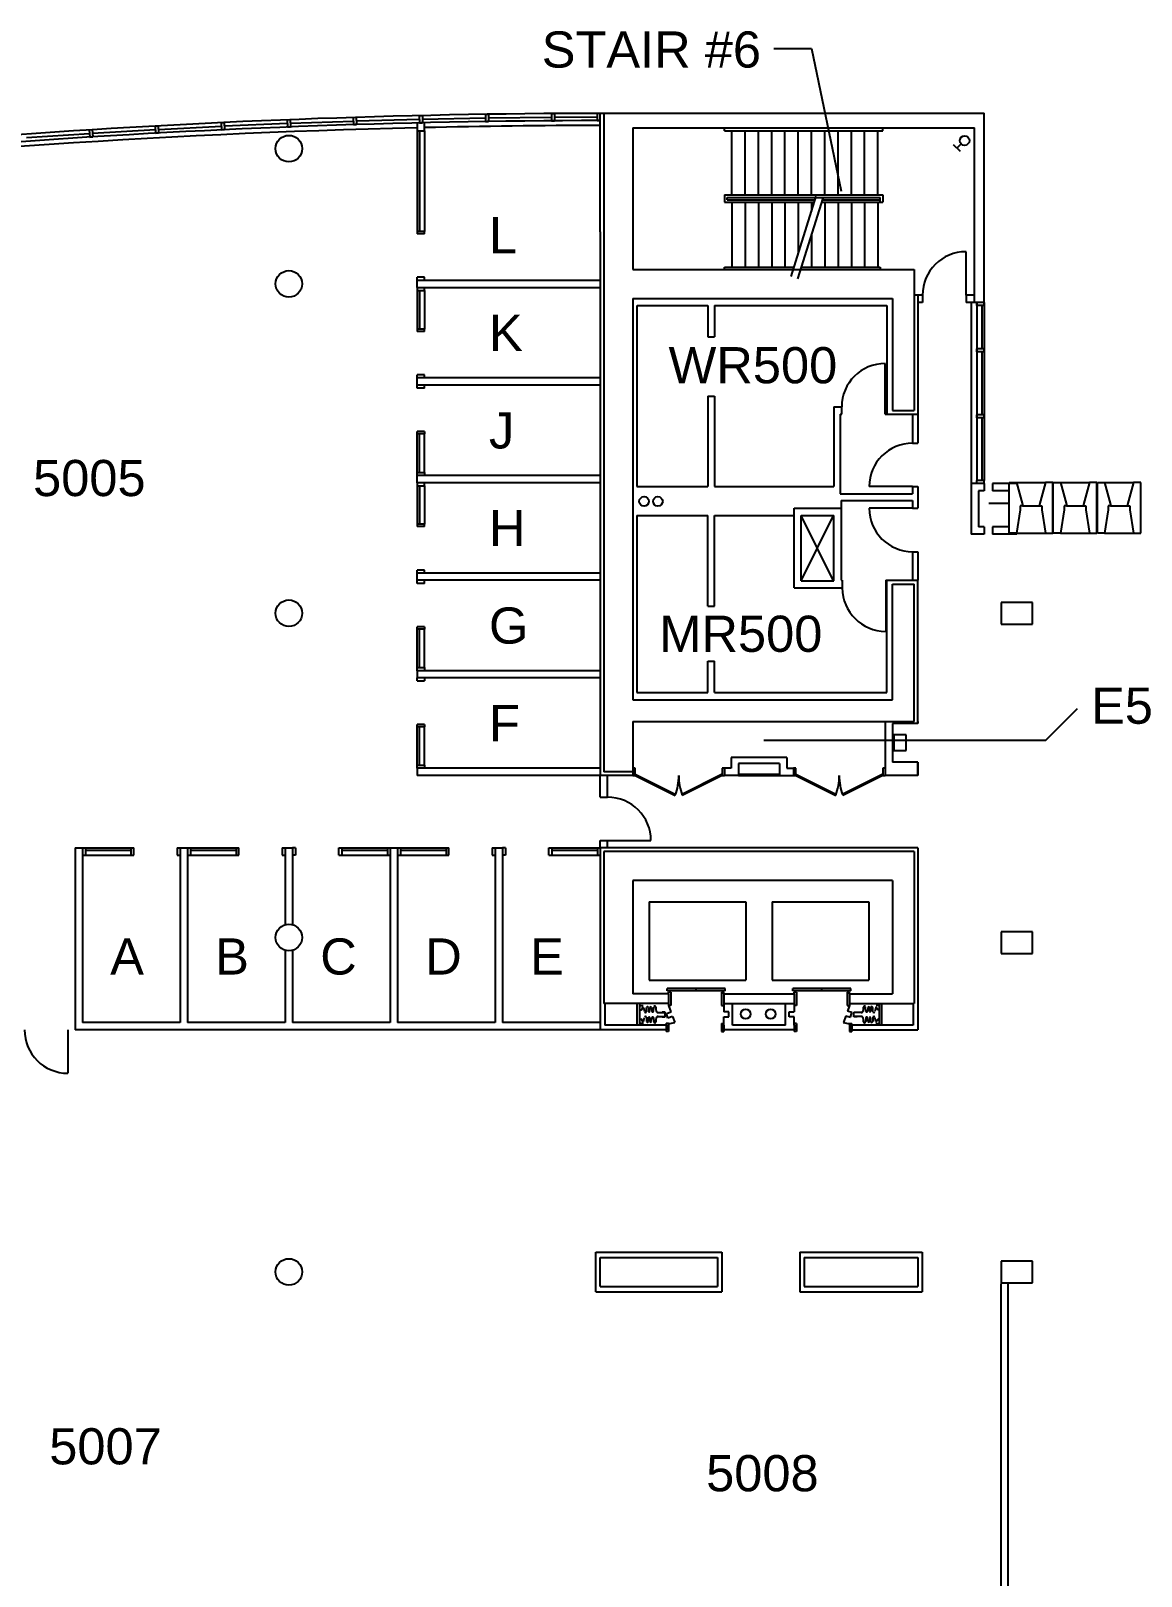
# Model space of a CAD drawing. Header units: inches. Extents: x -186 to 3067, y -16 to 2567.
# Drawn here: x 579 to 1498, y 1286 to 2567 of the extents above; entities that cross this region are included whole.
import ezdxf

# ---------------------------------------------------------------- set-up
doc = ezdxf.new("R2010")
doc.units = ezdxf.units.IN
doc.header["$MEASUREMENT"] = 0
for name, color, linetype in [('A-DOOR', 4, 'Continuous'), ('A-FLOR-HRAL', 4, 'Continuous'), ('A-FLOR-STRS', 4, 'Continuous'), ('A-FLOR-TEXT', 7, 'Continuous'), ('A-FURN', 3, 'Continuous'), ('A-GLAZ', 3, 'Continuous'), ('A-ROOF-OTLN', 6, 'Continuous'), ('A-WALL', 5, 'Continuous'), ('A-WALL-JAMB', 6, 'Continuous'), ('M-EQPM-EVTR', 4, 'Continuous'), ('S-COLS', 6, 'Continuous')]:
    doc.layers.add(name, color=color, linetype=linetype)
doc.styles.get("Standard").update_dxf_attribs({"font": 'arial.ttf'})

msp = doc.modelspace()

# ---------------------------------------------------------------- linework, layer by layer
for p, q in [((1348.7, 2466.9), (1343.1, 2472.6)), ((1349.4, 2473.2), (1345.9, 2469.8))]:
    msp.add_line(p, q)
for centre in [(1352.2, 2476), (1086.7, 2176.9), (1098.1, 2176.9), (1170.8, 1752), (1191.5, 1752)]:
    msp.add_circle(centre, 4)
at = {"layer": 'A-DOOR'}
for p, q in [((1353.4, 2347.9), (1353.4, 2383.9)), ((1286.4, 2255.2), (1286.4, 2291.2)), ((1286.4, 2255.2), (1286.4, 2291.2)), ((1309.2, 2189.2), (1273.2, 2189.2)), ((1309.2, 2189.2), (1273.2, 2189.2)), ((1309.2, 2171.2), (1273.2, 2171.2)), ((1309.2, 2171.2), (1273.2, 2171.2)), ((1286.9, 2105.2), (1286.9, 2069.2)), ((1286.9, 2105.2), (1286.9, 2069.2)), ((1079.4, 1950.8), (1113, 1934.1)), ((1079.4, 1949.7), (1112.5, 1933.2)), ((1151.4, 1950.8), (1117.9, 1934.1)), ((1151.4, 1949.7), (1118.3, 1933.2)), ((1212.4, 1950.8), (1246, 1934.1)), ((1212.4, 1949.7), (1245.5, 1933.2)), ((1284.4, 1950.8), (1250.9, 1934.1)), ((1284.4, 1950.8), (1250.9, 1934.1)), ((1284.4, 1949.7), (1251.3, 1933.2)), ((1284.4, 1949.7), (1251.3, 1933.2)), ((1242.9, 1935.7), (1246, 1934.1)), ((1242.9, 1934.5), (1245.5, 1933.2)), ((1056.4, 1895.7), (1092.4, 1895.7)), ((1153.9, 1773.2), (1105.9, 1773.2)), ((1105.9, 1771.2), (1105.9, 1773.2)), ((1153.9, 1771.2), (1105.9, 1771.2)), ((1129.9, 1771.2), (1129.9, 1773.2)), ((1153.9, 1771.2), (1153.9, 1773.2)), ((1209.9, 1771.2), (1209.9, 1773.2)), ((1257.9, 1773.2), (1209.9, 1773.2)), ((1257.9, 1771.2), (1209.9, 1771.2)), ((1233.9, 1771.2), (1233.9, 1773.2)), ((1257.9, 1773.2), (1242.9, 1773.2)), ((1257.9, 1771.2), (1242.9, 1771.2)), ((1257.9, 1771.2), (1257.9, 1773.2)), ((1257.9, 1771.2), (1257.9, 1773.2)), ((1106.9, 1759.2), (1108.9, 1753.7)), ((1256.9, 1759.2), (1255.2, 1754.4)), ((1256.9, 1759.2), (1255.2, 1754.4)), ((1105.3, 1752.5), (1109.1, 1753.7)), ((1106.5, 1748.7), (1105.3, 1752.5)), ((1110.3, 1749.9), (1106.5, 1748.7)), ((1110.3, 1749.9), (1112.1, 1745)), ((1253.8, 1750.6), (1251.8, 1745)), ((1253.8, 1750.6), (1251.8, 1745)), ((1253.8, 1750.6), (1257.6, 1749.4)), ((1253.8, 1750.6), (1257.6, 1749.4)), ((1258.9, 1753.2), (1255.1, 1754.4)), ((1258.9, 1753.2), (1255.1, 1754.4)), ((1257.6, 1749.4), (1258.9, 1753.2)), ((1257.6, 1749.4), (1258.9, 1753.2)), ((609.4, 1738.9), (609.4, 1702.9))]:
    msp.add_line(p, q, dxfattribs=at)
for centre, radius, start, end in [((1353.4, 2347.9), 36, 90, 180), ((1286.4, 2255.2), 36, 90, 180), ((1286.4, 2255.2), 36, 90, 180), ((1309.2, 2189.2), 36, 90, 180), ((1309.2, 2189.2), 36, 90, 180), ((1309.2, 2171.2), 36, 180, 270), ((1309.2, 2171.2), 36, 180, 270), ((1286.9, 2105.2), 36, 180, 270), ((1286.9, 2105.2), 36, 180, 270), ((1067.4, 1949.7), 48, 340, 0), ((1163.4, 1949.7), 48, 180, 200), ((1200.4, 1949.7), 48, 340, 0), ((1200.4, 1949.7), 48, 340, 0), ((1296.4, 1949.7), 48, 180, 200), ((1296.4, 1949.7), 48, 180, 200), ((1056.4, 1895.7), 36, 0, 90), ((1106.9, 1760.2), 16, 270, 288.7751), ((1256.9, 1760.2), 16, 251.2249, 270), ((1256.9, 1760.2), 16, 251.2249, 270), ((609.4, 1738.9), 36, 180, 270)]:
    msp.add_arc(centre, radius, start, end, dxfattribs=at)
at = {"layer": 'A-FLOR-HRAL'}
for p, q in [((1153.4, 2484.2), (1153.4, 2486.7)), ((1284.4, 2484.2), (1284.4, 2486.2)), ((1284.4, 2484.2), (1284.4, 2486.2)), ((1153.4, 2484.2), (1284.4, 2484.2)), ((1242.9, 2484.2), (1284.4, 2484.2)), ((1153.4, 2430.9), (1284.4, 2430.9)), ((1153.4, 2430.9), (1153.4, 2424.9)), ((1153.4, 2424.9), (1227.7, 2424.9)), ((1155.4, 2428.9), (1282.4, 2428.9)), ((1155.4, 2426.9), (1155.4, 2428.9)), ((1155.4, 2426.9), (1228.3, 2426.9)), ((1234, 2424.9), (1284.4, 2424.9)), ((1234.6, 2426.9), (1282.4, 2426.9)), ((1242.9, 2430.9), (1284.4, 2430.9)), ((1242.9, 2428.9), (1282.4, 2428.9)), ((1282.4, 2424.9), (1282.4, 2428.9)), ((1282.4, 2424.9), (1282.4, 2428.9)), ((1284.4, 2430.9), (1284.4, 2424.9)), ((1284.4, 2430.9), (1284.4, 2424.9)), ((1153.4, 2371.2), (1210.9, 2371.2)), ((1153.4, 2369.2), (1153.4, 2371.2)), ((1217.2, 2371.2), (1282.4, 2371.2)), ((1242.9, 2371.2), (1282.4, 2371.2)), ((1282.4, 2371.2), (1282.4, 2369.2)), ((1282.4, 2371.2), (1282.4, 2369.2))]:
    msp.add_line(p, q, dxfattribs=at)
at = {"layer": 'A-FLOR-STRS'}
for p, q in [((1159.4, 2430.9), (1159.4, 2484.2)), ((1170.4, 2430.9), (1170.4, 2484.2)), ((1181.4, 2430.9), (1181.4, 2484.2)), ((1192.4, 2430.9), (1192.4, 2484.2)), ((1203.4, 2430.9), (1203.4, 2484.2)), ((1214.4, 2430.9), (1214.4, 2484.2)), ((1225.4, 2430.9), (1225.4, 2484.2)), ((1236.4, 2430.9), (1236.4, 2484.2)), ((1247.4, 2430.9), (1247.4, 2484.2)), ((1247.4, 2430.9), (1247.4, 2484.2)), ((1258.4, 2430.9), (1258.4, 2484.2)), ((1258.4, 2430.9), (1258.4, 2484.2)), ((1269.4, 2430.9), (1269.4, 2484.2)), ((1269.4, 2430.9), (1269.4, 2484.2)), ((1280.4, 2430.9), (1280.4, 2484.2)), ((1280.4, 2430.9), (1280.4, 2484.2)), ((1159.4, 2424.9), (1159.4, 2371.7)), ((1170.4, 2424.9), (1170.4, 2371.7)), ((1181.4, 2424.9), (1181.4, 2371.7)), ((1192.4, 2424.9), (1192.4, 2371.7)), ((1203.4, 2424.9), (1203.4, 2371.2)), ((1208.5, 2363.3), (1229.3, 2430)), ((1214.2, 2361.5), (1235, 2428.2)), ((1214.4, 2424.9), (1214.4, 2382.3)), ((1225.4, 2424.9), (1225.4, 2417.6)), ((1236.4, 2424.9), (1236.4, 2371.7)), ((1247.4, 2424.9), (1247.4, 2371.7)), ((1247.4, 2424.9), (1247.4, 2371.7)), ((1258.4, 2424.9), (1258.4, 2371.7)), ((1258.4, 2424.9), (1258.4, 2371.7)), ((1269.4, 2424.9), (1269.4, 2371.7)), ((1269.4, 2424.9), (1269.4, 2371.7)), ((1280.4, 2424.9), (1280.4, 2371.7)), ((1280.4, 2424.9), (1280.4, 2371.7)), ((1225.4, 2397.5), (1225.4, 2371.7))]:
    msp.add_line(p, q, dxfattribs=at)
at = {"layer": 'A-FLOR-TEXT'}
for p, q in [((1194.2, 2552.2), (1225.4, 2552.2)), ((1225.4, 2552.2), (1249.9, 2434.2)), ((1419.5, 1978.9), (1445.9, 2005.2)), ((1186, 1978.9), (1419.5, 1978.9))]:
    msp.add_line(p, q, dxfattribs=at)
at = {"layer": 'A-FURN'}
for p, q in [((1293.5, 1983.4), (1293.5, 1970.5)), ((1303.7, 1983.4), (1293.5, 1983.4)), ((1303.7, 1970.5), (1303.7, 1983.4)), ((1293.5, 1970.5), (1303.7, 1970.5))]:
    msp.add_line(p, q, dxfattribs=at)
at = {"layer": 'A-GLAZ'}
for p, q in [((629.7, 2482.1), (681.8, 2485.2)), ((684.3, 2485.3), (736.5, 2487.9)), ((739, 2488.1), (791.2, 2490.3)), ((793.7, 2490.4), (845.9, 2492.2)), ((848.4, 2492.3), (900.6, 2493.7)), ((903.1, 2493.8), (955.3, 2494.8)), ((957.8, 2494.8), (1010.1, 2495.5)), ((1012.6, 2495.5), (1047.9, 2495.7)), ((575, 2478.5), (627.2, 2481.9)), ((898.7, 2484.1), (898.7, 2400.7)), ((900.7, 2484.1), (900.7, 2400.7)), ((904.7, 2484.1), (904.7, 2400.7)), ((898.7, 2351.7), (898.7, 2319.8)), ((900.7, 2351.7), (900.7, 2319.8)), ((904.7, 2351.7), (904.7, 2319.8)), ((1357.8, 2341.9), (1357.8, 2191.7)), ((1362.4, 2341.9), (1362.4, 2194.2)), ((1362.4, 2341.9), (1362.4, 2194.2)), ((1366.4, 2339.4), (1366.4, 2303.4)), ((1368.4, 2341.9), (1368.4, 2194.2)), ((1368.4, 2341.9), (1368.4, 2194.2)), ((1366.4, 2300.9), (1366.4, 2248.8)), ((1366.4, 2300.9), (1366.4, 2248.8)), ((1366.4, 2246.3), (1366.4, 2194.2)), ((1366.4, 2246.3), (1366.4, 2194.2)), ((898.7, 2200.9), (898.7, 2232.8)), ((900.7, 2200.9), (900.7, 2232.8)), ((904.7, 2200.9), (904.7, 2232.8)), ((898.7, 2189.9), (898.7, 2158)), ((900.7, 2189.9), (900.7, 2158)), ((904.7, 2189.9), (904.7, 2158)), ((1372.4, 2175.5), (1389.2, 2175.5)), ((1400.2, 2173.3), (1414.2, 2173.3)), ((1436.7, 2173.3), (1450.7, 2173.3)), ((1473.2, 2173.3), (1487.2, 2173.3)), ((898.7, 2039.1), (898.7, 2071)), ((900.7, 2039.1), (900.7, 2071)), ((904.7, 2039.1), (904.7, 2071)), ((898.7, 1958.2), (898.7, 1990.1)), ((900.7, 1958.2), (900.7, 1990.1)), ((904.7, 1958.2), (904.7, 1990.1)), ((623.9, 1889.7), (661.9, 1889.7)), ((623.9, 1887.7), (661.9, 1887.7)), ((623.9, 1883.7), (661.9, 1883.7)), ((710.9, 1889.7), (748.9, 1889.7)), ((710.9, 1887.7), (748.9, 1887.7)), ((710.9, 1883.7), (748.9, 1883.7)), ((836.4, 1889.7), (874.4, 1889.7)), ((836.4, 1887.7), (874.4, 1887.7)), ((836.4, 1883.7), (874.4, 1883.7)), ((884.9, 1889.7), (922.9, 1889.7)), ((884.9, 1887.7), (922.9, 1887.7)), ((884.9, 1883.7), (922.9, 1883.7)), ((1010.4, 1889.7), (1048.4, 1889.7)), ((1010.4, 1887.7), (1048.4, 1887.7)), ((1010.4, 1883.7), (1048.4, 1883.7))]:
    msp.add_line(p, q, dxfattribs=at)
for radius, start, end in [(7004.8, 90.12269, 98.28531), (6998.8, 90.1228, 98.30558), (6994.8, 91.3656, 96.69924), (6994.8, 90.1228, 91.31644)]:
    msp.add_arc((1065.4, -4506.2), radius, start, end, dxfattribs=at)
at = {"layer": 'A-ROOF-OTLN'}
for p, q in [((1164.9, 1950.7), (1198.9, 1950.7)), ((1164.9, 1949.7), (1198.9, 1949.7))]:
    msp.add_line(p, q, dxfattribs=at)
at = {"layer": 'A-WALL'}
for p, q in [((1050.4, 2400.3), (1050.4, 2498.7)), ((1050.4, 2498.7), (1368.4, 2498.7)), ((1053.4, 2498.7), (1053.4, 2400.3)), ((1368.4, 2341.9), (1368.4, 2498.7)), ((1077.4, 2486.7), (1077.4, 2369.2)), ((1077.4, 2486.7), (1360.4, 2486.7)), ((1360.4, 2341.9), (1360.4, 2486.7)), ((1050.4, 2400.3), (1050.4, 1949.7)), ((1053.4, 2400.3), (1053.4, 1952.7)), ((898.7, 2354.2), (898.7, 2360.2)), ((898.7, 2360.2), (1050.4, 2360.2)), ((1077.4, 2369.2), (1310.4, 2369.2)), ((1077.4, 2369.2), (1310.4, 2369.2)), ((1310.4, 2369.2), (1310.4, 2347.9)), ((1310.4, 2369.2), (1310.4, 2347.9)), ((1310.4, 2369.2), (1310.4, 2347.9)), ((1310.4, 2369.2), (1310.4, 2347.9)), ((898.7, 2354.2), (1050.4, 2354.2)), ((1077.4, 2345.2), (1292.4, 2345.2)), ((1077.4, 2345.2), (1077.4, 2012.4)), ((1292.4, 2345.2), (1292.4, 2252.4)), ((1292.4, 2345.2), (1292.4, 2252.4)), ((1310.4, 2347.9), (1310.4, 2252.4)), ((1317.4, 2347.9), (1310.4, 2347.9)), ((1310.4, 2347.9), (1310.4, 2252.4)), ((1313.4, 2347.9), (1313.4, 2249.2)), ((1313.4, 2347.9), (1313.4, 2249.2)), ((1317.4, 2347.9), (1317.4, 2341.9)), ((1360.4, 2347.9), (1353.4, 2347.9)), ((1353.4, 2347.9), (1353.4, 2341.9)), ((1080.7, 2339.2), (1080.7, 2189.2)), ((1080.9, 2339.2), (1139.4, 2339.2)), ((1139.4, 2339.2), (1139.4, 2313.2)), ((1144.9, 2339.2), (1287.9, 2339.2)), ((1144.9, 2339.2), (1144.9, 2313.2)), ((1287.9, 2339.2), (1287.9, 2249.2)), ((1287.9, 2339.2), (1287.9, 2249.2)), ((1317.4, 2341.9), (1313.4, 2341.9)), ((1360.4, 2341.9), (1353.4, 2341.9)), ((1368.4, 2341.9), (1360.4, 2341.9)), ((1139.4, 2313.2), (1144.9, 2313.2)), ((898.7, 2273.3), (898.7, 2279.3)), ((1050.4, 2279.3), (898.7, 2279.3)), ((1050.4, 2273.3), (898.7, 2273.3)), ((1139.4, 2264.2), (1139.4, 2189.2)), ((1139.4, 2264.2), (1144.9, 2264.2)), ((1144.9, 2264.2), (1144.9, 2189.2)), ((1243.9, 2255.2), (1243.9, 2189.2)), ((1243.9, 2255.2), (1250.2, 2255.2)), ((1250.4, 2249.2), (1250.4, 2255.2)), ((1249.2, 2249.2), (1249.2, 2183.2)), ((1249.2, 2249.2), (1250.4, 2249.2)), ((1287.9, 2249.2), (1313.4, 2249.2)), ((1287.9, 2249.2), (1313.4, 2249.2)), ((1292.4, 2252.4), (1310.4, 2252.4)), ((1292.4, 2252.4), (1310.4, 2252.4)), ((1309.2, 2249.2), (1309.2, 2225.2)), ((1313.4, 2249.2), (1313.4, 2225.2)), ((1309.2, 2225.2), (1313.4, 2225.2)), ((898.7, 2192.4), (898.7, 2198.4)), ((1050.4, 2198.4), (898.7, 2198.4)), ((1050.4, 2192.4), (898.7, 2192.4)), ((1368.4, 2191.7), (1357.8, 2191.7)), ((1357.8, 2191.7), (1357.8, 2149.7)), ((1368.4, 2191.7), (1368.4, 2185.7)), ((1368.4, 2191.7), (1368.4, 2187.7)), ((1375.4, 2191.7), (1375.4, 2185.7)), ((1395.4, 2191.7), (1375.4, 2191.7)), ((1389.2, 2150.7), (1389.2, 2192.7)), ((1389.2, 2192.7), (1395.2, 2192.7)), ((1395.2, 2192.7), (1419.2, 2192.7)), ((1395.2, 2192.7), (1400.2, 2174.3)), ((1419.2, 2192.7), (1414.2, 2174.3)), ((1425.2, 2192.7), (1419.2, 2192.7)), ((1425.2, 2150.7), (1425.2, 2192.7)), ((1425.7, 2192.7), (1431.7, 2192.7)), ((1425.7, 2150.7), (1425.7, 2192.7)), ((1431.7, 2192.7), (1436.7, 2174.3)), ((1431.7, 2192.7), (1455.7, 2192.7)), ((1455.7, 2192.7), (1450.7, 2174.3)), ((1461.7, 2192.7), (1455.7, 2192.7)), ((1461.7, 2150.7), (1461.7, 2192.7)), ((1462.2, 2192.7), (1468.2, 2192.7)), ((1462.2, 2150.7), (1462.2, 2192.7)), ((1468.2, 2192.7), (1473.2, 2174.3)), ((1468.2, 2192.7), (1492.2, 2192.7)), ((1492.2, 2192.7), (1487.2, 2174.3)), ((1498.2, 2192.7), (1492.2, 2192.7)), ((1498.2, 2150.7), (1498.2, 2192.7)), ((1080.7, 2189.2), (1139.4, 2189.2)), ((1144.9, 2189.2), (1243.9, 2189.2)), ((1242.9, 2189.2), (1243.9, 2189.2)), ((1249.2, 2183.2), (1309.2, 2183.2)), ((1249.9, 2177.7), (1249.9, 2111.7)), ((1249.9, 2177.7), (1309.2, 2177.7)), ((1309.2, 2189.2), (1309.2, 2183.2)), ((1309.2, 2189.2), (1313.4, 2189.2)), ((1309.2, 2177.7), (1309.2, 2171.2)), ((1313.4, 2189.2), (1313.4, 2171.2)), ((1368.4, 2185.7), (1363.8, 2185.7)), ((1363.8, 2185.7), (1363.8, 2155.7)), ((1389.2, 2185.7), (1375.4, 2185.7)), ((1080.7, 2165.2), (1080.7, 2018.4)), ((1080.7, 2165.2), (1139.4, 2165.2)), ((1139.4, 2090.2), (1139.4, 2165.2)), ((1144.9, 2165.2), (1210.9, 2165.2)), ((1144.9, 2090.2), (1144.9, 2165.2)), ((1210.9, 2165.2), (1210.9, 2171.2)), ((1210.9, 2171.2), (1249.9, 2171.2)), ((1210.9, 2105.2), (1210.9, 2165.2)), ((1216.9, 2165.2), (1243.9, 2165.2)), ((1216.9, 2111.2), (1216.9, 2165.2)), ((1242.9, 2171.2), (1249.9, 2171.2)), ((1242.9, 2165.2), (1243.9, 2165.2)), ((1243.9, 2111.2), (1243.9, 2165.2)), ((1309.2, 2171.2), (1313.4, 2171.2)), ((1398.2, 2170), (1395.2, 2150.7)), ((1398.2, 2173.3), (1398.2, 2170)), ((1400.2, 2173.3), (1398.2, 2173.3)), ((1400.2, 2174.3), (1400.2, 2173.3)), ((1414.2, 2174.3), (1414.2, 2173.3)), ((1414.2, 2173.3), (1416.2, 2173.3)), ((1416.2, 2173.3), (1416.2, 2170)), ((1416.2, 2170), (1419.2, 2150.7)), ((1434.7, 2170), (1431.7, 2150.7)), ((1436.7, 2173.3), (1434.7, 2173.3)), ((1434.7, 2173.3), (1434.7, 2170)), ((1436.7, 2174.3), (1436.7, 2173.3)), ((1450.7, 2174.3), (1450.7, 2173.3)), ((1450.7, 2173.3), (1452.7, 2173.3)), ((1452.7, 2173.3), (1452.7, 2170)), ((1452.7, 2170), (1455.7, 2150.7)), ((1471.2, 2170), (1468.2, 2150.7)), ((1473.2, 2173.3), (1471.2, 2173.3)), ((1471.2, 2173.3), (1471.2, 2170)), ((1473.2, 2174.3), (1473.2, 2173.3)), ((1487.2, 2174.3), (1487.2, 2173.3)), ((1487.2, 2173.3), (1489.2, 2173.3)), ((1489.2, 2173.3), (1489.2, 2170)), ((1489.2, 2170), (1492.2, 2150.7)), ((1368.4, 2155.7), (1363.8, 2155.7)), ((1368.4, 2155.7), (1368.4, 2149.7)), ((1375.4, 2155.7), (1375.4, 2149.7)), ((1389.2, 2155.7), (1375.4, 2155.7)), ((1368.4, 2149.7), (1357.8, 2149.7)), ((1395.4, 2149.7), (1375.4, 2149.7)), ((1395.2, 2150.7), (1389.2, 2150.7)), ((1395.2, 2150.7), (1419.2, 2150.7)), ((1419.2, 2150.7), (1425.2, 2150.7)), ((1431.7, 2150.7), (1425.7, 2150.7)), ((1431.7, 2150.7), (1455.7, 2150.7)), ((1455.7, 2150.7), (1461.7, 2150.7)), ((1468.2, 2150.7), (1462.2, 2150.7)), ((1468.2, 2150.7), (1492.2, 2150.7)), ((1492.2, 2150.7), (1498.2, 2150.7)), ((1309.2, 2135.2), (1309.2, 2111.7)), ((1309.2, 2135.2), (1313.4, 2135.2)), ((1313.4, 2135.2), (1313.4, 2111.7)), ((898.7, 2111.5), (898.7, 2117.5)), ((1050.4, 2117.5), (898.7, 2117.5)), ((1050.4, 2111.5), (898.7, 2111.5)), ((1210.9, 2105.2), (1250.9, 2105.2)), ((1216.9, 2111.2), (1243.9, 2111.2)), ((1242.9, 2111.2), (1243.9, 2111.2)), ((1242.9, 2105.2), (1250.9, 2105.2)), ((1249.9, 2111.7), (1250.9, 2111.7)), ((1250.9, 2111.7), (1250.9, 2105.2)), ((1286.9, 2111.7), (1287.9, 2111.7)), ((1286.9, 2111.7), (1286.9, 2105.2)), ((1286.9, 2105.2), (1287.9, 2105.2)), ((1287.9, 2018.4), (1287.9, 2111.7)), ((1287.9, 2111.7), (1313.4, 2111.7)), ((1287.9, 2111.7), (1313.4, 2111.7)), ((1287.9, 2018.4), (1287.9, 2111.7)), ((1292.4, 2108.4), (1310.4, 2108.4)), ((1292.4, 2012.4), (1292.4, 2108.4)), ((1292.4, 2108.4), (1310.4, 2108.4)), ((1292.4, 2012.4), (1292.4, 2108.4)), ((1310.4, 1994.4), (1310.4, 2108.4)), ((1310.4, 1994.4), (1310.4, 2108.4)), ((1313.4, 1992.9), (1313.4, 2111.7)), ((1313.4, 1992.9), (1313.4, 2111.7)), ((1139.4, 2090.2), (1144.9, 2090.2)), ((898.7, 2036.6), (898.7, 2030.6)), ((1050.4, 2036.6), (898.7, 2036.6)), ((1139.4, 2018.4), (1139.4, 2044.4)), ((1139.4, 2044.4), (1144.9, 2044.4)), ((1144.9, 2018.4), (1144.9, 2044.4)), ((1050.4, 2030.6), (898.7, 2030.6)), ((1077.4, 2012.4), (1292.4, 2012.4)), ((1080.7, 2018.4), (1139.4, 2018.4)), ((1144.9, 2018.4), (1287.9, 2018.4)), ((1077.4, 1994.4), (1077.4, 1949.7)), ((1077.4, 1994.4), (1286.4, 1994.4)), ((1286.4, 1994.4), (1310.4, 1994.4)), ((1286.4, 1994.4), (1286.4, 1949.7)), ((1286.4, 1994.4), (1286.4, 1949.7)), ((1286.4, 1994.4), (1310.4, 1994.4)), ((1292.4, 1992.9), (1292.4, 1960.9)), ((1313.4, 1992.9), (1292.4, 1992.9)), ((1313.4, 1992.9), (1292.4, 1992.9)), ((1292.4, 1992.9), (1292.4, 1960.9)), ((1313.4, 1994.4), (1313.4, 1992.9)), ((1313.4, 1994.4), (1313.4, 1992.9)), ((1204.9, 1964.7), (1158.9, 1964.7)), ((1158.9, 1964.7), (1158.9, 1955.7)), ((1198.9, 1959.7), (1164.9, 1959.7)), ((1164.9, 1959.7), (1164.9, 1949.7)), ((1198.9, 1959.7), (1198.9, 1949.7)), ((1204.9, 1964.7), (1204.9, 1955.7)), ((1313.4, 1960.9), (1292.4, 1960.9)), ((1313.4, 1960.9), (1292.4, 1960.9)), ((1313.4, 1949.7), (1313.4, 1960.9)), ((1313.4, 1960.9), (1313.4, 1949.7)), ((1313.4, 1960.9), (1313.4, 1949.7)), ((1313.4, 1949.7), (1313.4, 1960.9)), ((898.7, 1955.7), (898.7, 1949.7)), ((1050.4, 1955.7), (898.7, 1955.7)), ((1050.4, 1949.7), (898.7, 1949.7)), ((1077.4, 1949.7), (1050.4, 1949.7)), ((1050.4, 1931.7), (1050.4, 1949.7)), ((1077.4, 1952.7), (1053.4, 1952.7)), ((1056.4, 1931.7), (1056.4, 1949.7)), ((1153.4, 1955.7), (1153.4, 1949.7)), ((1158.9, 1955.7), (1153.4, 1955.7)), ((1164.9, 1949.7), (1153.4, 1949.7)), ((1198.9, 1949.7), (1210.4, 1949.7)), ((1204.9, 1955.7), (1210.4, 1955.7)), ((1210.4, 1955.7), (1210.4, 1949.7)), ((1313.4, 1949.7), (1286.4, 1949.7)), ((1313.4, 1949.7), (1286.4, 1949.7)), ((1050.4, 1931.7), (1056.4, 1931.7)), ((1050.4, 1895.7), (1056.4, 1895.7)), ((1050.4, 1889.7), (1050.4, 1895.7)), ((1056.4, 1889.7), (1056.4, 1895.7)), ((615.4, 1889.7), (621.4, 1889.7)), ((615.4, 1889.7), (615.4, 1738.9)), ((621.4, 1889.7), (621.4, 1744.9)), ((702.4, 1889.7), (708.4, 1889.7)), ((702.4, 1889.7), (702.4, 1744.9)), ((708.4, 1889.7), (708.4, 1744.9)), ((789.4, 1889.7), (795.4, 1889.7)), ((789.4, 1889.7), (789.4, 1826)), ((795.4, 1889.7), (795.4, 1826)), ((876.4, 1889.7), (882.4, 1889.7)), ((876.4, 1889.7), (876.4, 1744.9)), ((882.4, 1889.7), (882.4, 1744.9)), ((963.4, 1889.7), (969.4, 1889.7)), ((963.4, 1889.7), (963.4, 1744.9)), ((969.4, 1889.7), (969.4, 1744.9)), ((1050.4, 1889.7), (1050.4, 1738.9)), ((1313.4, 1889.7), (1050.4, 1889.7)), ((1310.4, 1886.7), (1053.4, 1886.7)), ((1053.4, 1886.7), (1053.4, 1760.7)), ((1310.4, 1886.7), (1310.4, 1760.7)), ((1310.4, 1886.7), (1310.4, 1760.7)), ((1313.4, 1889.7), (1313.4, 1738.9)), ((1313.4, 1889.7), (1313.4, 1738.9)), ((1292.4, 1862.7), (1077.4, 1862.7)), ((1077.4, 1862.7), (1077.4, 1768.7)), ((1292.4, 1862.7), (1292.4, 1768.7)), ((1292.4, 1862.7), (1292.4, 1768.7)), ((789.4, 1804.8), (789.4, 1744.9)), ((795.4, 1804.8), (795.4, 1744.9)), ((1106.9, 1768.7), (1077.4, 1768.7)), ((1108.9, 1770.2), (1106.9, 1770.2)), ((1106.9, 1768.7), (1106.9, 1770.2)), ((1106.9, 1768.7), (1106.9, 1760.7)), ((1108.9, 1770.2), (1108.9, 1759.2)), ((1150.9, 1770.2), (1150.9, 1759.2)), ((1150.9, 1770.2), (1152.9, 1770.2)), ((1152.9, 1768.7), (1152.9, 1770.2)), ((1152.9, 1768.7), (1210.9, 1768.7)), ((1152.9, 1768.7), (1152.9, 1760.7)), ((1210.9, 1768.7), (1210.9, 1770.2)), ((1212.9, 1770.2), (1210.9, 1770.2)), ((1210.9, 1768.7), (1210.9, 1760.7)), ((1212.9, 1770.2), (1212.9, 1759.2)), ((1254.9, 1770.2), (1256.9, 1770.2)), ((1254.9, 1770.2), (1254.9, 1759.2)), ((1254.9, 1770.2), (1254.9, 1759.2)), ((1254.9, 1770.2), (1256.9, 1770.2)), ((1256.9, 1768.7), (1256.9, 1770.2)), ((1256.9, 1768.7), (1256.9, 1770.2)), ((1256.9, 1768.7), (1292.4, 1768.7)), ((1256.9, 1768.7), (1256.9, 1760.7)), ((1256.9, 1768.7), (1256.9, 1760.7)), ((1256.9, 1768.7), (1292.4, 1768.7)), ((1106.9, 1760.7), (1053.4, 1760.7)), ((1054.2, 1760.7), (1054.2, 1742.7)), ((1081.1, 1742.7), (1081.1, 1760.7)), ((1083.1, 1742.7), (1083.1, 1760.7)), ((1083.1, 1759), (1085.9, 1759)), ((1083.1, 1755.4), (1084.4, 1755.6)), ((1086.3, 1757.3), (1087.1, 1754)), ((1088.6, 1753.9), (1088.8, 1757.4)), ((1090.3, 1757.3), (1090.4, 1754.4)), ((1091.4, 1754.1), (1091.6, 1757.2)), ((1092.9, 1757.4), (1093.2, 1754.2)), ((1094.4, 1754.2), (1094.9, 1757.8)), ((1106.9, 1760.7), (1106.9, 1759.2)), ((1108.9, 1759.2), (1106.9, 1759.2)), ((1150.9, 1759.2), (1152.9, 1759.2)), ((1152.9, 1760.7), (1210.9, 1760.7)), ((1152.9, 1760.7), (1152.9, 1759.2)), ((1152.9, 1759.2), (1152.9, 1753.7)), ((1159.9, 1742.7), (1159.9, 1760.7)), ((1203.9, 1742.7), (1203.9, 1760.7)), ((1210.9, 1760.7), (1210.9, 1759.2)), ((1210.9, 1759.2), (1210.9, 1753.7)), ((1212.9, 1759.2), (1210.9, 1759.2)), ((1254.9, 1759.2), (1256.9, 1759.2)), ((1256.9, 1760.7), (1310.4, 1760.7)), ((1256.9, 1760.7), (1256.9, 1759.2)), ((1256.9, 1760.7), (1256.9, 1759.2)), ((1256.9, 1760.7), (1310.4, 1760.7)), ((1270.5, 1754.2), (1270, 1757.8)), ((1270.5, 1754.2), (1270, 1757.8)), ((1272, 1757.4), (1271.7, 1754.2)), ((1272, 1757.4), (1271.7, 1754.2)), ((1273.4, 1754.1), (1273.3, 1757.2)), ((1273.4, 1754.1), (1273.3, 1757.2)), ((1274.6, 1757.3), (1274.5, 1754.4)), ((1274.6, 1757.3), (1274.5, 1754.4)), ((1276.3, 1753.9), (1276.1, 1757.4)), ((1276.3, 1753.9), (1276.1, 1757.4)), ((1278.6, 1757.3), (1277.8, 1754)), ((1278.6, 1757.3), (1277.8, 1754)), ((1281.7, 1759), (1279, 1759)), ((1281.7, 1759), (1279, 1759)), ((1281.7, 1755.4), (1280.5, 1755.6)), ((1281.7, 1755.4), (1280.5, 1755.6)), ((1281.7, 1742.7), (1281.7, 1760.7)), ((1281.7, 1742.7), (1281.7, 1760.7)), ((1283.7, 1742.7), (1283.7, 1760.7)), ((1283.7, 1742.7), (1283.7, 1760.7)), ((1309.7, 1760.7), (1309.7, 1742.7)), ((1309.7, 1760.7), (1309.7, 1742.7)), ((702.4, 1744.9), (621.4, 1744.9)), ((789.4, 1744.9), (708.4, 1744.9)), ((876.4, 1744.9), (795.4, 1744.9)), ((963.4, 1744.9), (882.4, 1744.9)), ((1050.4, 1744.9), (969.4, 1744.9)), ((1104.9, 1742.7), (1054.2, 1742.7)), ((1083.1, 1747.8), (1084.4, 1747.7)), ((1086.1, 1744.2), (1083.1, 1744.2)), ((1086.3, 1745.9), (1087.1, 1749.2)), ((1088.6, 1749.3), (1088.8, 1745.8)), ((1090.3, 1745.9), (1090.4, 1748.8)), ((1091.4, 1749.1), (1091.6, 1746)), ((1092.9, 1745.8), (1093.2, 1749)), ((1094.4, 1749), (1094.9, 1745.4)), ((1098.2, 1753.2), (1100.3, 1753.2)), ((1098.2, 1750), (1100.3, 1750)), ((1100.3, 1753.2), (1103.5, 1753.2)), ((1100.3, 1750), (1103.5, 1750)), ((1104.3, 1753.6), (1101.8, 1753.6)), ((1101.8, 1749.7), (1104.3, 1749.7)), ((1104.3, 1749.7), (1104.3, 1753.6)), ((1106.9, 1744.2), (1104.9, 1744.2)), ((1104.9, 1742.7), (1104.9, 1744.2)), ((1104.9, 1742.7), (1104.9, 1738.9)), ((1105.9, 1742.7), (1104.9, 1742.7)), ((1105.9, 1742.7), (1105.9, 1738.9)), ((1106.9, 1744.2), (1106.9, 1737.4)), ((1150.9, 1744.2), (1152.9, 1744.2)), ((1150.9, 1744.2), (1150.9, 1737.4)), ((1151.9, 1742.7), (1152.9, 1742.7)), ((1151.9, 1742.7), (1151.9, 1738.9)), ((1156.9, 1753.7), (1152.9, 1753.7)), ((1152.9, 1742.7), (1152.9, 1749.7)), ((1152.9, 1749.7), (1156.9, 1749.7)), ((1152.9, 1742.7), (1152.9, 1738.9)), ((1156.9, 1749.7), (1156.9, 1753.7)), ((1203.9, 1742.7), (1159.9, 1742.7)), ((1206.9, 1749.7), (1206.9, 1753.7)), ((1206.9, 1753.7), (1210.9, 1753.7)), ((1210.9, 1749.7), (1206.9, 1749.7)), ((1210.9, 1742.7), (1210.9, 1749.7)), ((1212.9, 1744.2), (1210.9, 1744.2)), ((1210.9, 1742.7), (1210.9, 1738.9)), ((1211.9, 1742.7), (1210.9, 1742.7)), ((1211.9, 1742.7), (1211.9, 1738.9)), ((1212.9, 1744.2), (1212.9, 1737.4)), ((1256.9, 1744.2), (1258.9, 1744.2)), ((1256.9, 1744.2), (1256.9, 1737.4)), ((1256.9, 1744.2), (1258.9, 1744.2)), ((1256.9, 1744.2), (1256.9, 1737.4)), ((1257.9, 1742.7), (1258.9, 1742.7)), ((1257.9, 1742.7), (1257.9, 1738.9)), ((1257.9, 1742.7), (1257.9, 1738.9)), ((1257.9, 1742.7), (1258.9, 1742.7)), ((1258.9, 1742.7), (1258.9, 1744.2)), ((1258.9, 1742.7), (1258.9, 1744.2)), ((1309.7, 1742.7), (1258.9, 1742.7)), ((1258.9, 1742.7), (1258.9, 1738.9)), ((1258.9, 1742.7), (1258.9, 1738.9)), ((1309.7, 1742.7), (1258.9, 1742.7)), ((1260.6, 1749.7), (1260.6, 1753.6)), ((1260.6, 1753.6), (1263.1, 1753.6)), ((1260.6, 1753.6), (1263.1, 1753.6)), ((1260.6, 1749.7), (1260.6, 1753.6)), ((1263.1, 1749.7), (1260.6, 1749.7)), ((1263.1, 1749.7), (1260.6, 1749.7)), ((1264.6, 1753.2), (1261.3, 1753.2)), ((1264.6, 1753.2), (1261.3, 1753.2)), ((1264.6, 1750), (1261.3, 1750)), ((1264.6, 1750), (1261.3, 1750)), ((1266.7, 1753.2), (1264.6, 1753.2)), ((1266.7, 1753.2), (1264.6, 1753.2)), ((1266.7, 1750), (1264.6, 1750)), ((1266.7, 1750), (1264.6, 1750)), ((1270.5, 1749), (1270, 1745.4)), ((1270.5, 1749), (1270, 1745.4)), ((1272, 1745.8), (1271.7, 1749)), ((1272, 1745.8), (1271.7, 1749)), ((1273.4, 1749.1), (1273.3, 1746)), ((1273.4, 1749.1), (1273.3, 1746)), ((1274.6, 1745.9), (1274.5, 1748.8)), ((1274.6, 1745.9), (1274.5, 1748.8)), ((1276.3, 1749.3), (1276.1, 1745.8)), ((1276.3, 1749.3), (1276.1, 1745.8)), ((1278.6, 1745.9), (1277.8, 1749.2)), ((1278.6, 1745.9), (1277.8, 1749.2)), ((1278.7, 1744.2), (1281.7, 1744.2)), ((1278.7, 1744.2), (1281.7, 1744.2)), ((1281.7, 1747.8), (1280.5, 1747.7)), ((1281.7, 1747.8), (1280.5, 1747.7)), ((1050.4, 1738.9), (615.4, 1738.9)), ((1104.9, 1738.9), (1050.4, 1738.9)), ((1104.9, 1738.9), (1105.9, 1738.9)), ((1104.9, 1738.9), (1104.9, 1737.4)), ((1106.9, 1737.4), (1104.9, 1737.4)), ((1150.9, 1737.4), (1152.9, 1737.4)), ((1152.9, 1738.9), (1151.9, 1738.9)), ((1210.9, 1738.9), (1152.9, 1738.9)), ((1152.9, 1738.9), (1152.9, 1737.4)), ((1210.9, 1738.9), (1210.9, 1737.4)), ((1210.9, 1738.9), (1211.9, 1738.9)), ((1212.9, 1737.4), (1210.9, 1737.4)), ((1256.9, 1737.4), (1258.9, 1737.4)), ((1256.9, 1737.4), (1258.9, 1737.4)), ((1258.9, 1738.9), (1257.9, 1738.9)), ((1258.9, 1738.9), (1257.9, 1738.9)), ((1258.9, 1738.9), (1258.9, 1737.4)), ((1258.9, 1738.9), (1313.4, 1738.9)), ((1258.9, 1738.9), (1313.4, 1738.9)), ((1258.9, 1738.9), (1258.9, 1737.4)), ((1046.8, 1521.7), (1046.8, 1554.7)), ((1046.8, 1554.7), (1151.1, 1554.7)), ((1050.4, 1550.2), (1147.4, 1550.2)), ((1050.4, 1526.2), (1050.4, 1550.2)), ((1147.4, 1550.2), (1147.4, 1526.2)), ((1151.1, 1554.7), (1151.1, 1521.7)), ((1215.8, 1554.7), (1215.8, 1521.7)), ((1215.8, 1554.7), (1317.1, 1554.7)), ((1219.4, 1550.2), (1219.4, 1526.2)), ((1219.4, 1550.2), (1313.4, 1550.2)), ((1242.9, 1554.7), (1317.1, 1554.7)), ((1242.9, 1550.2), (1313.4, 1550.2)), ((1313.4, 1550.2), (1313.4, 1526.2)), ((1313.4, 1550.2), (1313.4, 1526.2)), ((1317.1, 1554.7), (1317.1, 1521.7)), ((1317.1, 1554.7), (1317.1, 1521.7)), ((1050.4, 1526.2), (1147.4, 1526.2)), ((1219.4, 1526.2), (1313.4, 1526.2)), ((1242.9, 1526.2), (1313.4, 1526.2)), ((1382.4, 1274.2), (1382.4, 1528.7)), ((1388.4, 1274.2), (1388.4, 1528.7)), ((1046.8, 1521.7), (1151.1, 1521.7)), ((1215.8, 1521.7), (1317.1, 1521.7)), ((1242.9, 1521.7), (1317.1, 1521.7))]:
    msp.add_line(p, q, dxfattribs=at)
for centre, radius, start, end in [((1084.2, 1756.5), 0.948, 278.0586, 12.5949), ((1085.8, 1756.8), 0.675, 44.0457, 192.5949), ((1089.5, 1757.4), 0.749, 356.1217, 177.1399), ((1092.3, 1757.2), 0.678, 18.4694, 176.7322), ((1095.6, 1757.8), 0.753, 353.5168, 173.0527), ((1103.9, 1756.8), 7.59, 173.5168, 204.1526), ((1261, 1756.8), 7.59, 335.8474, 6.4832), ((1261, 1756.8), 7.59, 335.8474, 6.4832), ((1269.3, 1757.8), 0.753, 6.9473, 186.4832), ((1269.3, 1757.8), 0.753, 6.9473, 186.4832), ((1272.6, 1757.2), 0.678, 3.2678, 161.5306), ((1272.6, 1757.2), 0.678, 3.2678, 161.5306), ((1275.3, 1757.4), 0.749, 2.8601, 183.8783), ((1275.3, 1757.4), 0.749, 2.8601, 183.8783), ((1279, 1756.8), 0.675, 347.4051, 135.9543), ((1279, 1756.8), 0.675, 347.4051, 135.9543), ((1280.6, 1756.5), 0.948, 167.4051, 261.9414), ((1280.6, 1756.5), 0.948, 167.4051, 261.9414), ((1084.2, 1746.7), 0.948, 347.4051, 81.9414), ((1085.8, 1746.4), 0.675, 167.4051, 315.9543), ((1087.9, 1754.1), 0.782, 193.314, 339.9475), ((1087.9, 1749.1), 0.782, 20.0525, 166.686), ((1089.5, 1745.8), 0.749, 182.8601, 3.8783), ((1090.9, 1754.4), 0.566, 181.7343, 330.1712), ((1090.9, 1748.8), 0.566, 29.8288, 178.2657), ((1092.3, 1746), 0.678, 183.2678, 341.5306), ((1093.8, 1754.3), 0.618, 184.7598, 355.2402), ((1093.8, 1748.9), 0.618, 4.7598, 175.2402), ((1095.6, 1745.5), 0.753, 186.9473, 6.4832), ((1103.9, 1746.4), 7.59, 155.8474, 186.4832), ((1097.9, 1754.1), 0.99, 204.1526, 289.4163), ((1097.9, 1749.1), 0.99, 70.5837, 155.8474), ((1267, 1754.1), 0.99, 250.5837, 335.8474), ((1267, 1754.1), 0.99, 250.5837, 335.8474), ((1267, 1749.1), 0.99, 24.1526, 109.4163), ((1267, 1749.1), 0.99, 24.1526, 109.4163), ((1261, 1746.4), 7.59, 353.5168, 24.1526), ((1261, 1746.4), 7.59, 353.5168, 24.1526), ((1269.3, 1745.5), 0.753, 173.5168, 353.0527), ((1269.3, 1745.5), 0.753, 173.5168, 353.0527), ((1271.1, 1754.3), 0.618, 184.7598, 355.2402), ((1271.1, 1754.3), 0.618, 184.7598, 355.2402), ((1271.1, 1748.9), 0.618, 4.7598, 175.2402), ((1271.1, 1748.9), 0.618, 4.7598, 175.2402), ((1272.6, 1746), 0.678, 198.4694, 356.7322), ((1272.6, 1746), 0.678, 198.4694, 356.7322), ((1273.9, 1754.4), 0.566, 209.8288, 358.2657), ((1273.9, 1754.4), 0.566, 209.8288, 358.2657), ((1273.9, 1748.8), 0.566, 1.7343, 150.1712), ((1273.9, 1748.8), 0.566, 1.7343, 150.1712), ((1275.3, 1745.8), 0.749, 176.1217, 357.1399), ((1275.3, 1745.8), 0.749, 176.1217, 357.1399), ((1277, 1754.1), 0.782, 200.0525, 346.686), ((1277, 1754.1), 0.782, 200.0525, 346.686), ((1277, 1749.1), 0.782, 13.314, 159.9475), ((1277, 1749.1), 0.782, 13.314, 159.9475), ((1279, 1746.4), 0.675, 224.0457, 12.5949), ((1279, 1746.4), 0.675, 224.0457, 12.5949), ((1280.6, 1746.7), 0.948, 98.0586, 192.5949), ((1280.6, 1746.7), 0.948, 98.0586, 192.5949)]:
    msp.add_arc(centre, radius, start, end, dxfattribs=at)
at = {"layer": 'A-WALL-JAMB'}
for p, q in [((955.3, 2497.8), (957.8, 2497.8)), ((955.3, 2497.8), (955.4, 2491.8)), ((957.8, 2497.8), (957.9, 2491.8)), ((1010.1, 2498.5), (1012.6, 2498.5)), ((1010.1, 2498.5), (1010.1, 2492.5)), ((1012.6, 2498.5), (1012.6, 2492.5)), ((1047.9, 2498.7), (1050.4, 2498.7)), ((1047.9, 2498.7), (1047.9, 2492.7)), ((627, 2484.9), (629.5, 2485.1)), ((627, 2484.9), (627.4, 2478.9)), ((629.5, 2485.1), (629.9, 2479.1)), ((681.7, 2488.1), (684.1, 2488.3)), ((681.7, 2488.1), (682, 2482.2)), ((684.1, 2488.3), (684.5, 2482.3)), ((736.3, 2490.9), (738.8, 2491.1)), ((736.3, 2490.9), (736.6, 2484.9)), ((736.6, 2484.9), (739.1, 2485.1)), ((738.8, 2491.1), (739.1, 2485.1)), ((791.1, 2493.3), (793.6, 2493.4)), ((791.1, 2493.3), (791.3, 2487.3)), ((791.3, 2487.3), (793.8, 2487.4)), ((793.6, 2493.4), (793.8, 2487.4)), ((845.8, 2495.2), (848.3, 2495.3)), ((845.8, 2495.2), (846, 2489.2)), ((846, 2489.2), (848.5, 2489.3)), ((848.3, 2495.3), (848.5, 2489.3)), ((898.7, 2490.7), (898.7, 2484.1)), ((900.5, 2496.7), (903, 2496.8)), ((900.5, 2496.7), (900.7, 2490.7)), ((900.7, 2490.7), (903.2, 2490.8)), ((903, 2496.8), (903.2, 2490.8)), ((904.7, 2484.1), (904.7, 2490.8)), ((955.4, 2491.8), (957.9, 2491.8)), ((1010.1, 2492.5), (1012.6, 2492.5)), ((1047.9, 2492.7), (1050.4, 2492.7)), ((627.4, 2478.9), (629.9, 2479.1)), ((682, 2482.2), (684.5, 2482.3)), ((898.7, 2484.1), (904.7, 2484.1)), ((904.7, 2400.7), (898.7, 2400.7)), ((898.7, 2400.7), (898.7, 2398.7)), ((904.7, 2398.7), (898.7, 2398.7)), ((904.7, 2398.7), (904.7, 2400.7)), ((898.7, 2360.2), (898.7, 2362.7)), ((904.7, 2362.7), (898.7, 2362.7)), ((904.7, 2360.2), (904.7, 2362.7)), ((898.7, 2354.2), (898.7, 2351.7)), ((898.7, 2351.7), (904.7, 2351.7)), ((904.7, 2351.7), (904.7, 2354.2)), ((1362.4, 2339.4), (1362.4, 2341.9)), ((1368.4, 2339.4), (1362.4, 2339.4)), ((1368.4, 2339.4), (1368.4, 2341.9)), ((898.7, 2319.8), (898.7, 2317.8)), ((904.7, 2319.8), (898.7, 2319.8)), ((904.7, 2317.8), (904.7, 2319.8)), ((904.7, 2317.8), (898.7, 2317.8)), ((1362.4, 2300.9), (1362.4, 2303.4)), ((1368.4, 2303.4), (1362.4, 2303.4)), ((1368.4, 2300.9), (1362.4, 2300.9)), ((1368.4, 2300.9), (1368.4, 2303.4)), ((904.7, 2281.8), (898.7, 2281.8)), ((898.7, 2279.3), (898.7, 2281.8)), ((904.7, 2279.3), (904.7, 2281.8)), ((898.7, 2270.8), (898.7, 2273.3)), ((904.7, 2270.8), (898.7, 2270.8)), ((904.7, 2270.8), (904.7, 2273.3)), ((1286.4, 2249.2), (1286.4, 2255.2)), ((1286.4, 2255.2), (1287.9, 2255.2)), ((1286.4, 2249.2), (1287.9, 2249.2)), ((1362.4, 2246.3), (1362.4, 2248.8)), ((1368.4, 2248.8), (1362.4, 2248.8)), ((1362.4, 2246.3), (1362.4, 2248.8)), ((1368.4, 2248.8), (1362.4, 2248.8)), ((1368.4, 2246.3), (1362.4, 2246.3)), ((1368.4, 2246.3), (1362.4, 2246.3)), ((1368.4, 2246.3), (1368.4, 2248.8)), ((1368.4, 2246.3), (1368.4, 2248.8)), ((898.7, 2232.8), (898.7, 2234.8)), ((904.7, 2234.8), (898.7, 2234.8)), ((904.7, 2232.8), (898.7, 2232.8)), ((904.7, 2234.8), (904.7, 2232.8)), ((898.7, 2200.9), (904.7, 2200.9)), ((898.7, 2198.4), (898.7, 2200.9)), ((898.7, 2192.4), (898.7, 2189.9)), ((904.7, 2200.9), (904.7, 2198.4)), ((904.7, 2189.9), (904.7, 2192.4)), ((1362.4, 2191.7), (1362.4, 2194.2)), ((1368.4, 2194.2), (1362.4, 2194.2)), ((1362.4, 2191.7), (1362.4, 2194.2)), ((1368.4, 2194.2), (1362.4, 2194.2)), ((1368.4, 2191.7), (1368.4, 2194.2)), ((1368.4, 2191.7), (1368.4, 2194.2)), ((898.7, 2189.9), (904.7, 2189.9)), ((904.7, 2158), (898.7, 2158)), ((898.7, 2158), (898.7, 2156)), ((904.7, 2156), (898.7, 2156)), ((904.7, 2156), (904.7, 2158)), ((898.7, 2117.5), (898.7, 2120)), ((904.7, 2120), (898.7, 2120)), ((904.7, 2117.5), (904.7, 2120)), ((898.7, 2109), (898.7, 2111.5)), ((904.7, 2109), (898.7, 2109)), ((904.7, 2109), (904.7, 2111.5)), ((904.7, 2073), (898.7, 2073)), ((898.7, 2071), (898.7, 2073)), ((904.7, 2071), (898.7, 2071)), ((904.7, 2073), (904.7, 2071)), ((898.7, 2036.6), (898.7, 2039.1)), ((898.7, 2039.1), (904.7, 2039.1)), ((904.7, 2039.1), (904.7, 2036.6)), ((898.7, 2028.1), (898.7, 2030.6)), ((898.7, 2028.1), (904.7, 2028.1)), ((904.7, 2030.6), (904.7, 2028.1)), ((898.7, 1990.1), (898.7, 1992.1)), ((904.7, 1992.1), (898.7, 1992.1)), ((904.7, 1990.1), (898.7, 1990.1)), ((904.7, 1992.1), (904.7, 1990.1)), ((898.7, 1958.2), (904.7, 1958.2)), ((898.7, 1955.7), (898.7, 1958.2)), ((904.7, 1958.2), (904.7, 1955.7)), ((1079.4, 1955.7), (1077.4, 1955.7)), ((1077.4, 1949.7), (1079.4, 1949.7)), ((1079.4, 1949.7), (1079.4, 1955.7)), ((1153.4, 1955.7), (1151.4, 1955.7)), ((1151.4, 1955.7), (1151.4, 1949.7)), ((1151.4, 1949.7), (1153.4, 1949.7)), ((1212.4, 1955.7), (1210.4, 1955.7)), ((1210.4, 1949.7), (1212.4, 1949.7)), ((1212.4, 1949.7), (1212.4, 1955.7)), ((1284.4, 1955.7), (1284.4, 1949.7)), ((1286.4, 1955.7), (1284.4, 1955.7)), ((1286.4, 1955.7), (1284.4, 1955.7)), ((1284.4, 1955.7), (1284.4, 1949.7)), ((1284.4, 1949.7), (1286.4, 1949.7)), ((1284.4, 1949.7), (1286.4, 1949.7)), ((621.4, 1889.7), (623.9, 1889.7)), ((621.4, 1883.7), (623.9, 1883.7)), ((623.9, 1889.7), (623.9, 1883.7)), ((661.9, 1889.7), (663.9, 1889.7)), ((661.9, 1883.7), (661.9, 1889.7)), ((661.9, 1883.7), (663.9, 1883.7)), ((663.9, 1883.7), (663.9, 1889.7)), ((699.9, 1889.7), (702.4, 1889.7)), ((699.9, 1889.7), (699.9, 1883.7)), ((699.9, 1883.7), (702.4, 1883.7)), ((708.4, 1889.7), (710.9, 1889.7)), ((708.4, 1883.7), (710.9, 1883.7)), ((710.9, 1889.7), (710.9, 1883.7)), ((748.9, 1883.7), (748.9, 1889.7)), ((748.9, 1889.7), (750.9, 1889.7)), ((748.9, 1883.7), (750.9, 1883.7)), ((750.9, 1883.7), (750.9, 1889.7)), ((786.9, 1889.7), (786.9, 1883.7)), ((786.9, 1889.7), (789.4, 1889.7)), ((786.9, 1883.7), (789.4, 1883.7)), ((797.9, 1889.7), (795.4, 1889.7)), ((797.9, 1883.7), (795.4, 1883.7)), ((797.9, 1889.7), (797.9, 1883.7)), ((833.9, 1883.7), (833.9, 1889.7)), ((833.9, 1889.7), (836.4, 1889.7)), ((833.9, 1883.7), (836.4, 1883.7)), ((836.4, 1889.7), (836.4, 1883.7)), ((874.4, 1889.7), (876.4, 1889.7)), ((874.4, 1883.7), (874.4, 1889.7)), ((874.4, 1883.7), (876.4, 1883.7)), ((882.4, 1889.7), (884.9, 1889.7)), ((882.4, 1883.7), (884.9, 1883.7)), ((884.9, 1889.7), (884.9, 1883.7)), ((922.9, 1889.7), (924.9, 1889.7)), ((922.9, 1883.7), (922.9, 1889.7)), ((922.9, 1883.7), (924.9, 1883.7)), ((924.9, 1883.7), (924.9, 1889.7)), ((960.9, 1889.7), (963.4, 1889.7)), ((960.9, 1889.7), (960.9, 1883.7)), ((960.9, 1883.7), (963.4, 1883.7)), ((971.9, 1889.7), (969.4, 1889.7)), ((971.9, 1883.7), (969.4, 1883.7)), ((971.9, 1889.7), (971.9, 1883.7)), ((1007.9, 1889.7), (1010.4, 1889.7)), ((1007.9, 1883.7), (1007.9, 1889.7)), ((1007.9, 1883.7), (1010.4, 1883.7)), ((1010.4, 1889.7), (1010.4, 1883.7)), ((1048.4, 1883.7), (1048.4, 1889.7)), ((1048.4, 1889.7), (1050.4, 1889.7)), ((1048.4, 1883.7), (1050.4, 1883.7))]:
    msp.add_line(p, q, dxfattribs=at)
at = {"layer": 'M-EQPM-EVTR'}
for p, q in [((1243.7, 2111.2), (1216.9, 2165.2)), ((1216.9, 2111.2), (1243.7, 2165.2)), ((1090.9, 1845), (1090.9, 1780)), ((1090.9, 1845), (1170.9, 1845)), ((1170.9, 1845), (1170.9, 1780)), ((1192.9, 1845), (1272.9, 1845)), ((1192.9, 1845), (1192.9, 1780)), ((1242.9, 1845), (1272.9, 1845)), ((1272.9, 1845), (1272.9, 1780)), ((1272.9, 1845), (1272.9, 1780)), ((1090.9, 1780), (1170.9, 1780)), ((1192.9, 1780), (1272.9, 1780))]:
    msp.add_line(p, q, dxfattribs=at)
at = {"layer": 'S-COLS'}
for p, q in [((1382.4, 2093.2), (1382.4, 2075.2)), ((1408.4, 2093.2), (1382.4, 2093.2)), ((1382.4, 2093.2), (1382.4, 2075.2)), ((1408.4, 2093.2), (1382.4, 2093.2)), ((1408.4, 2075.2), (1408.4, 2093.2)), ((1408.4, 2075.2), (1408.4, 2093.2)), ((1382.4, 2075.2), (1408.4, 2075.2)), ((1382.4, 2075.2), (1408.4, 2075.2)), ((1382.4, 1820.2), (1382.4, 1802.2)), ((1408.4, 1820.2), (1382.4, 1820.2)), ((1382.4, 1820.2), (1382.4, 1802.2)), ((1408.4, 1820.2), (1382.4, 1820.2)), ((1382.4, 1820.2), (1382.4, 1802.2)), ((1408.4, 1820.2), (1382.4, 1820.2)), ((1408.4, 1802.2), (1408.4, 1820.2)), ((1408.4, 1802.2), (1408.4, 1820.2)), ((1408.4, 1802.2), (1408.4, 1820.2)), ((1382.4, 1802.2), (1408.4, 1802.2)), ((1382.4, 1802.2), (1408.4, 1802.2)), ((1382.4, 1802.2), (1408.4, 1802.2)), ((1382.4, 1547.2), (1382.4, 1529.2)), ((1408.4, 1547.2), (1382.4, 1547.2)), ((1382.4, 1547.2), (1382.4, 1529.2)), ((1408.4, 1547.2), (1382.4, 1547.2)), ((1408.4, 1529.2), (1408.4, 1547.2)), ((1408.4, 1529.2), (1408.4, 1547.2)), ((1382.4, 1529.2), (1408.4, 1529.2)), ((1382.4, 1529.2), (1408.4, 1529.2))]:
    msp.add_line(p, q, dxfattribs=at)
for centre in [(792.4, 2469.3), (792.4, 2357.2), (792.4, 2084.2), (792.4, 1815.4), (792.4, 1538.2)]:
    msp.add_circle(centre, 11, dxfattribs=at)

# ---------------------------------------------------------------- texts
at = {"layer": 'A-FLOR-TEXT'}
for s, p in [('STAIR #6', (1001.9, 2536.5)), ('L', (958.2, 2382.6)), ('K', (958.2, 2301.7)), ('WR500', (1107, 2274.8)), ('J', (958.2, 2220.8)), ('5005', (580.5, 2181.3)), ('H', (958.2, 2139.9)), ('G', (958.2, 2059)), ('MR500', (1099.3, 2052.2)), ('E5001', (1457, 1992.6)), ('F', (958.2, 1978.1)), ('A', (644.4, 1784.7)), ('B', (731.4, 1784.7)), ('C', (818.4, 1784.7)), ('D', (905.4, 1784.7)), ('E', (992.4, 1784.7)), ('5007', (593.9, 1378.7)), ('5008', (1138.1, 1356.4))]:
    msp.add_text(s, height=30, dxfattribs=at).set_placement(p)

doc.saveas('drawing.dxf')
